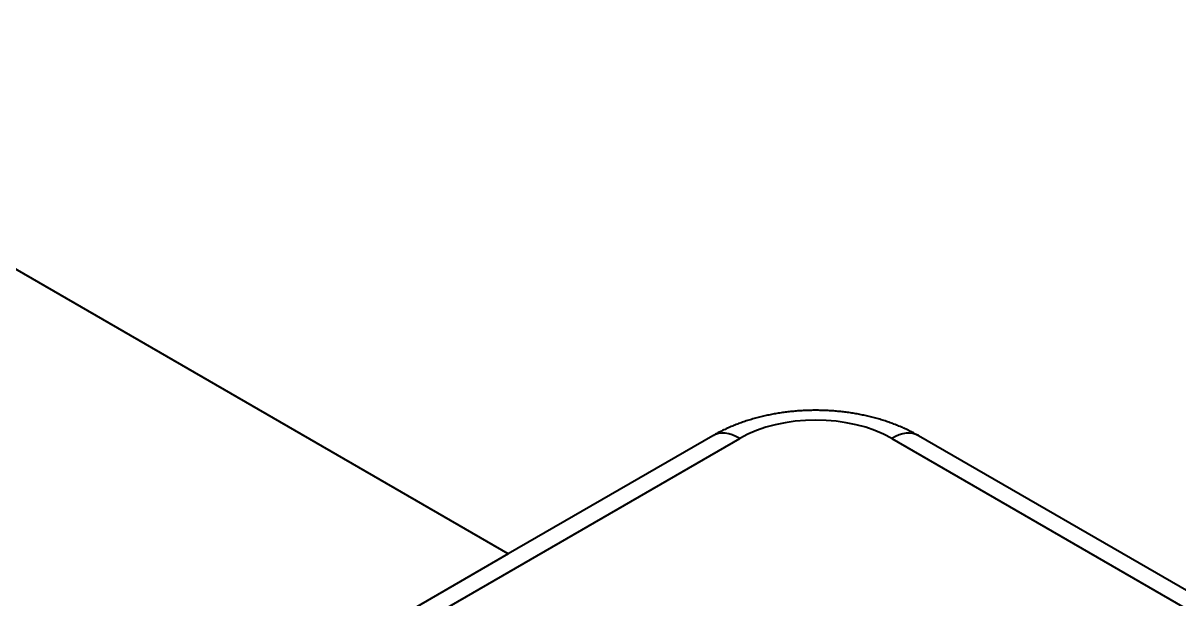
# Model space of a CAD drawing. Header units: millimetres. Extents: x 15 to 415, y 5 to 292.
# Drawn here: x 310.03 to 320.78, y 131.95 to 137.3 of the extents above; entities that cross this region are included whole.
import ezdxf

# ---------------------------------------------------------------- set-up
doc = ezdxf.new("R2010")
doc.units = ezdxf.units.MM
doc.layers.add('Geometries', color=7, linetype='Continuous')

msp = doc.modelspace()

# ---------------------------------------------------------------- linework, layer by layer
at = {"layer": 'Geometries', "linetype": 'Continuous', "lineweight": 40}
for p, q in [((314.5425, 132.3631), (305.9966, 137.2971)), ((316.4462, 133.4622), (314.5425, 132.3631)), ((318.3604, 133.4622), (318.3597, 133.4626)), ((324.9198, 129.6751), (318.3604, 133.4622)), ((307.7145, 128.2519), (316.6962, 133.4374)), ((318.1104, 133.4374), (324.6698, 129.6504)), ((314.5425, 132.3631), (307.4645, 128.2767))]:
    msp.add_line(p, q, dxfattribs=at)
at = {"layer": 'Geometries', "linetype": 'Continuous', "lineweight": 40, "flags": 128}
msp.add_lwpolyline([(318.3597, 133.4626), (318.3543, 133.4657), (318.3438, 133.4716), (318.3332, 133.4775), (318.3225, 133.4833), (318.3118, 133.489), (318.301, 133.4947), (318.2901, 133.5003), (318.2792, 133.5058), (318.2682, 133.5112), (318.2571, 133.5165), (318.246, 133.5218), (318.2348, 133.527), (318.2236, 133.5321), (318.2123, 133.5371), (318.2009, 133.5421), (318.1895, 133.547), (318.178, 133.5518), (318.1665, 133.5565), (318.1549, 133.5612), (318.1433, 133.5657), (318.1316, 133.5702), (318.1199, 133.5746), (318.1081, 133.579), (318.0963, 133.5832), (318.0845, 133.5874), (318.0725, 133.5915), (318.0606, 133.5955), (318.0486, 133.5995), (318.0366, 133.6034), (318.0245, 133.6071), (318.0124, 133.6108), (318.0003, 133.6145), (317.9881, 133.618), (317.9759, 133.6215), (317.9636, 133.6249), (317.9513, 133.6282), (317.939, 133.6315), (317.9267, 133.6346), (317.9143, 133.6377), (317.9019, 133.6407), (317.8895, 133.6436), (317.877, 133.6465), (317.8645, 133.6493), (317.852, 133.652), (317.8394, 133.6546), (317.8268, 133.6571), (317.8142, 133.6596), (317.8016, 133.662), (317.789, 133.6643), (317.7763, 133.6665), (317.7636, 133.6687), (317.7509, 133.6708), (317.7382, 133.6728), (317.7254, 133.6747), (317.7127, 133.6766), (317.6999, 133.6784), (317.6871, 133.6801), (317.6743, 133.6817), (317.6615, 133.6832), (317.6486, 133.6847), (317.6358, 133.6861), (317.6229, 133.6874), (317.61, 133.6887), (317.5971, 133.6898), (317.5842, 133.6909), (317.5713, 133.6919), (317.5584, 133.6929), (317.5454, 133.6938), (317.5325, 133.6945), (317.5195, 133.6953), (317.5066, 133.6959), (317.4936, 133.6965), (317.4807, 133.697), (317.4677, 133.6974), (317.4547, 133.6977), (317.4417, 133.698), (317.4288, 133.6981), (317.4158, 133.6983), (317.4028, 133.6983), (317.3898, 133.6983), (317.3768, 133.6981), (317.3639, 133.6979), (317.3509, 133.6977), (317.3379, 133.6973), (317.3249, 133.6969), (317.312, 133.6964), (317.299, 133.6959), (317.2861, 133.6952), (317.2731, 133.6945), (317.2602, 133.6937), (317.2472, 133.6928), (317.2343, 133.6919), (317.2214, 133.6909), (317.2085, 133.6898), (317.1956, 133.6886), (317.1827, 133.6873), (317.1699, 133.686), (317.157, 133.6846), (317.1442, 133.6831), (317.1313, 133.6816), (317.1185, 133.6799), (317.1057, 133.6782), (317.0929, 133.6764), (317.0802, 133.6746), (317.0674, 133.6727), (317.0547, 133.6706), (317.042, 133.6686), (317.0293, 133.6664), (317.0166, 133.6641), (317.004, 133.6618), (316.9914, 133.6594), (316.9788, 133.657), (316.9662, 133.6544), (316.9536, 133.6518), (316.9411, 133.6491), (316.9286, 133.6463), (316.9162, 133.6434), (316.9037, 133.6405), (316.8913, 133.6375), (316.8789, 133.6344), (316.8666, 133.6312), (316.8543, 133.628), (316.842, 133.6246), (316.8297, 133.6212), (316.8175, 133.6178), (316.8053, 133.6142), (316.7932, 133.6106), (316.781, 133.6068), (316.769, 133.603), (316.7569, 133.5992), (316.7449, 133.5952), (316.733, 133.5912), (316.7211, 133.5871), (316.7092, 133.5829), (316.6974, 133.5786), (316.6856, 133.5743), (316.6739, 133.5698), (316.6622, 133.5653), (316.6505, 133.5607), (316.6389, 133.5561), (316.6274, 133.5513), (316.6159, 133.5465), (316.6045, 133.5416), (316.5931, 133.5366), (316.5818, 133.5316), (316.5705, 133.5264), (316.5593, 133.5212), (316.5481, 133.5159), (316.537, 133.5105), (316.526, 133.5051), (316.515, 133.4996), (316.5041, 133.494), (316.4933, 133.4883), (316.4825, 133.4825), (316.4718, 133.4767), (316.4612, 133.4708), (316.4506, 133.4648), (316.4462, 133.4622)], dxfattribs=at)
at = {"layer": 'Geometries', "linetype": 'Continuous', "lineweight": 40}
for centre, major_axis, start_param, end_param in [((317.4033, 133.0292), (1, 0), 0.7853982, 2.3561945), ((316.6962, 133.0292), (-0.25, 0.433), 5.4977871, 6.2831853), ((318.1104, 133.0292), (0.25, 0.433), 0, 0.7853982)]:
    msp.add_ellipse(centre, major_axis=major_axis, ratio=0.5773503, start_param=start_param, end_param=end_param, dxfattribs=at)

doc.saveas('drawing.dxf')
